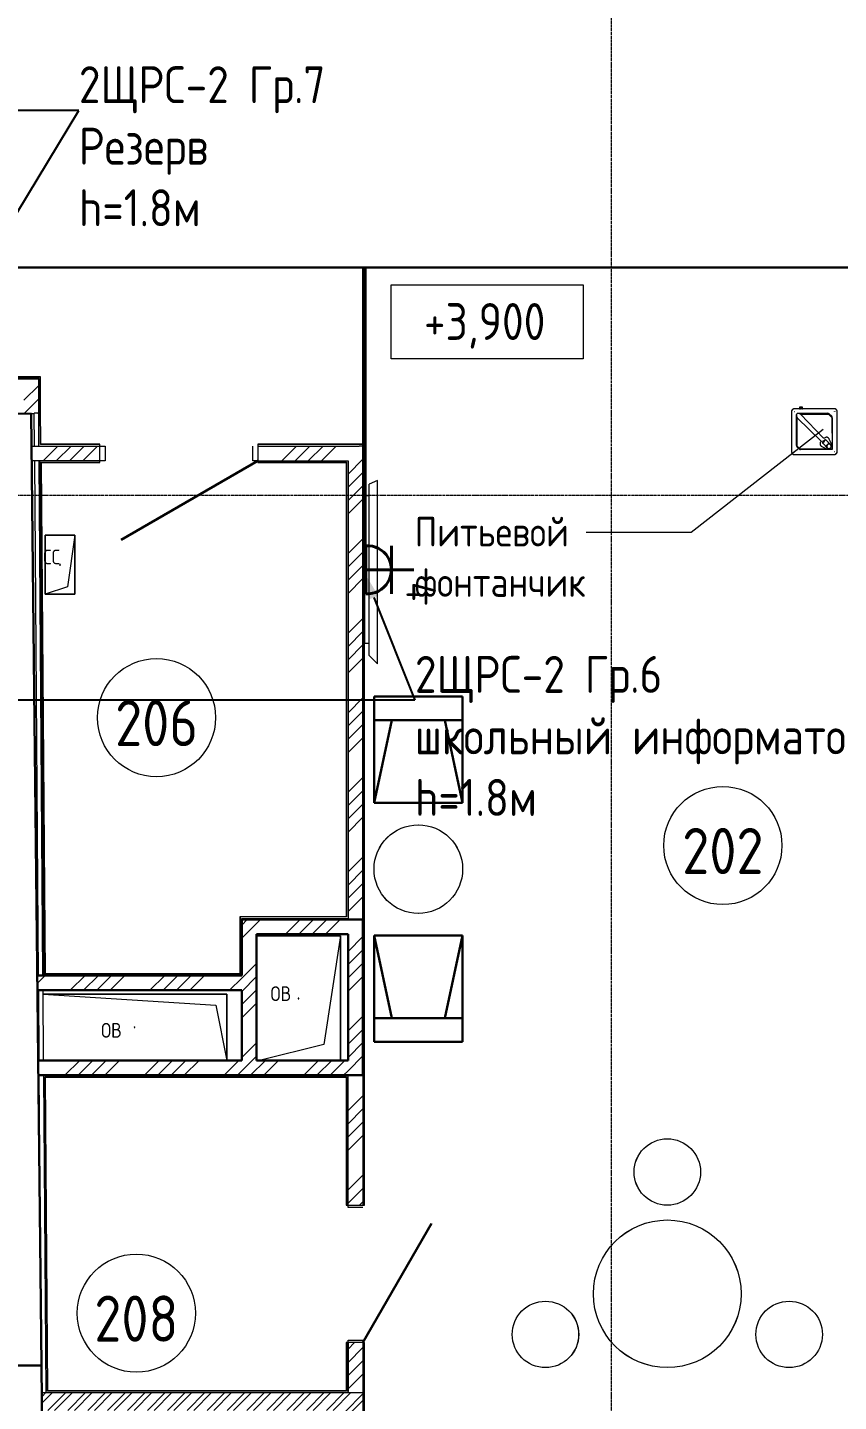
# Model space of a CAD drawing. Header units: millimetres. Extents: x -32 to 417638015, y -35 to 175284279.
# Drawn here: x 832660 to 838152, y 53923 to 63230 of the extents above; entities that cross this region are included whole.
import ezdxf
from ezdxf import colors
from ezdxf.entities.mleader import LeaderData, LeaderLine
from ezdxf.math import Vec2, Vec3

# ---------------------------------------------------------------- set-up
doc = ezdxf.new("R2010")
doc.units = ezdxf.units.MM
doc.linetypes.add('ADSK_Линия сетки', pattern=[25, 20, -2.5, 0, -2.5])
for name, color, linetype, lineweight in [('_ЭМ_гофра', 5, 'Continuous', 60), ('_ЭМ_ТХобщее_слой', 7, 'Continuous', 30), ('Аннотация', 7, 'Continuous', 18), ('Двери', 7, 'Continuous', 9), ('Обобщенные модели', 7, 'Continuous', 18), ('Оси', 253, 'Continuous', 9), ('Отметки', 7, 'Continuous', 9), ('Перекрытие', 7, 'Continuous', 18), ('Сантехника', 7, 'Continuous', 18), ('Стены несущие', 7, 'Continuous', 30), ('Стены отделка', 7, 'Continuous', 30), ('Стены штриховка', 7, 'Continuous', 9), ('ТХ', 5, 'Continuous', 0), ('ШТРИХОВКА', 252, 'Continuous', 15), ('ЭМ', 5, 'Continuous', 40), ('ЭМ_Лоток 1_2', 162, 'Continuous', 30), ('ЭОМ_Кабель Быт. розеток', 5, 'Continuous', 30)]:
    doc.layers.add(name, color=color, linetype=linetype, lineweight=lineweight)
doc.layers.add('_ЭМ_Надписи', color=7, linetype='Continuous')
doc.layers.add('ЭОМ_Лотки рабочие', color=5, linetype='Continuous')
doc.layers.add('Линии', color=7, linetype='Continuous', lineweight=9, true_color=0x00a600)
doc.styles.add('GOST Common', font='GOST_Common.ttf', dxfattribs={"width": 0.9, "height": 350})
doc.styles.add('GOST Common_1', font='GOST_Common.ttf', dxfattribs={"width": 0.9, "height": 250})
doc.styles.add('GOST Common_4', font='GOST_Common.ttf', dxfattribs={"width": 0.9, "height": 200})
doc.styles.add('GOST Common_5', font='GOST_Common.ttf', dxfattribs={"width": 0.9, "height": 200})
doc.styles.add('ЭОМ', font='isocpeur.ttf', dxfattribs={"width": 0.85, "height": 250})
doc.linetypes.add('Cable in the tray', pattern='A,5,[130,ltypeshp.shx,S=1,R=0,X=0,Y=0],1.5,[130,ltypeshp.shx,S=1.5,R=90,X=0,Y=-1],1,[130,ltypeshp.shx,S=1,R=0,X=0.5,Y=0],5', length=12.5)
pattern_1 = [(45, (686.36, 338.7), (-269.4077, 269.4077), []), (45, (776.16, 338.7), (-269.4077, 269.4077), []), (45, (865.96, 338.7), (-269.4077, 269.4077), []), (45, (955.77, 338.7), (-269.4077, 269.4077), [])]

# ---------------------------------------------------------------- blocks, each defined once
blk = doc.blocks.new('Тх 2 этаж')
at = {"color": 252, "true_color": 0x939598}
for p, q in [((50616.7, 4224.8), (50616.7, 4944.8)), ((50616.7, 4224.8), (50616.7, 4944.8)), ((50616.7, 4944.8), (51216.7, 4944.8)), ((51216.7, 4224.8), (51216.7, 4944.8)), ((50616.7, 4784.5), (51216.7, 4784.5)), ((51216.7, 4784.5), (50616.7, 4784.5)), ((50616.7, 4224.8), (50738.2, 4784.5)), ((50616.7, 4224.8), (50738.2, 4784.5)), ((51216.7, 4224.8), (51095.3, 4784.5)), ((51216.7, 4224.8), (51095.3, 4784.5)), ((51216.7, 4224.8), (50616.7, 4224.8)), ((51216.7, 4224.8), (50616.7, 4224.8)), ((50616.7, 3324.8), (50616.7, 2604.8)), ((50616.7, 3324.8), (50616.7, 2604.8)), ((51216.7, 3324.8), (50616.7, 3324.8)), ((51216.7, 3324.8), (50616.7, 3324.8)), ((50616.7, 3324.8), (50738.2, 2765)), ((50616.7, 3324.8), (50738.2, 2765)), ((51216.7, 3324.8), (51095.3, 2765)), ((51216.7, 3324.8), (51095.3, 2765)), ((51216.7, 3324.8), (51216.7, 2604.8)), ((50616.7, 2765), (51216.7, 2765)), ((51216.7, 2765), (50616.7, 2765)), ((50616.7, 2604.8), (51216.7, 2604.8))]:
    blk.add_line(p, q, dxfattribs=at)
at = {"layer": 'ТХ', "color": 252, "true_color": 0x939598}
for p, q in [((50582.8, 6302.6), (50552.8, 6302.6)), ((50552.8, 6302.6), (50552.8, 5302.6)), ((50582.8, 5302.6), (50552.8, 5302.6))]:
    blk.add_line(p, q, dxfattribs=at)
at = {"layer": 'ТХ', "color": 8}
for points in [[(50639.4, 5166), (50639.4, 6406), (50582.8, 6382.6)], [(50639.4, 5166), (50582.8, 5222.6), (50582.8, 6382.6)]]:
    blk.add_lwpolyline(points, dxfattribs=at)
at = {"layer": 'ТХ', "color": 252, "lineweight": 0, "true_color": 0x939598}
blk.add_circle((50916.7, 3774.8), 300, dxfattribs=at)
at = {"layer": 'ТХ', "color": 252, "true_color": 0x939598}
for centre, radius in [((52602.4, 1723.1), 225), ((52602.4, 898.1), 500), ((51777.4, 623.1), 225), ((53427.4, 623.1), 225)]:
    blk.add_circle(centre, radius, dxfattribs=at)
blk = doc.blocks.new('План 2 этажа')
at = {"lineweight": 9}
h = blk.add_hatch(dxfattribs=at)
h.set_pattern_fill('ANSI34', color=8, scale=20)
h.set_pattern_definition(pattern_1)
h.paths.add_polyline_path([(44851.357, 8633.7), (44751.357, 8633.7), (44751.357, 5758.7), (44851.357, 5758.7), (44851.357, 5765.757)])
h.paths.add_polyline_path([(44851.357, 8965.757), (44141.357, 8965.757), (44141.357, 8865.757), (44751.357, 8865.757), (44751.357, 8633.7), (44851.357, 8633.7)])
h.paths.add_polyline_path([(43071.357, 8965.757), (42607.411, 8965.757), (42608.511, 8865.757), (43071.357, 8865.757)])
h.paths.add_polyline_path([(44839.469, 4703.7), (44851.357, 4703.7), (44851.357, 5758.7), (44751.357, 5758.7), (44751.357, 4703.7), (44826.357, 4703.7)])
h.paths.add_polyline_path([(38937.342, -5867.992), (39332.842, -5867.992), (39332.842, -5096.401), (38937.342, -5096.401)], flags=9)
h.paths.add_polyline_path([(487.342, -5523.806), (882.842, -5523.806), (882.842, -4752.215), (487.342, -4752.215)], flags=9)
h.paths.add_polyline_path([(3487.342, -5523.806), (3882.842, -5523.806), (3882.842, -4752.215), (3487.342, -4752.215)], flags=9)
h.paths.add_polyline_path([(7622.042, -5523.806), (8049.042, -5523.806), (8049.042, -4752.215), (7622.042, -4752.215)], flags=9)
h.paths.add_polyline_path([(10637.342, -5523.806), (11032.842, -5523.806), (11032.842, -4752.215), (10637.342, -4752.215)], flags=9)
h.paths.add_polyline_path([(18537.342, -5523.806), (18932.842, -5523.806), (18932.842, -4752.215), (18537.342, -4752.215)], flags=9)
h.paths.add_polyline_path([(31035.791, -5523.806), (31431.291, -5523.806), (31431.291, -4752.215), (31035.791, -4752.215)], flags=9)
h.paths.add_polyline_path([(42337.342, -5523.806), (42732.842, -5523.806), (42732.842, -4752.215), (42337.342, -4752.215)], flags=9)
h.paths.add_polyline_path([(49290.092, -5523.806), (49780.092, -5523.806), (49780.092, -4752.215), (49290.092, -4752.215)], flags=9)
h.paths.add_polyline_path([(-5981.158, -5523.806), (-5648.658, -5523.806), (-5648.658, -4752.215), (-5981.158, -4752.215)], flags=9)
h.paths.add_polyline_path([(55758.592, -5523.806), (56311.592, -5523.806), (56311.592, -4752.215), (55758.592, -4752.215)], flags=9)
h.paths.add_polyline_path([(-10042.694, -119.379), (-9584.194, -119.379), (-9584.194, 652.212), (-10042.694, 652.212)], flags=9)
h.paths.add_polyline_path([(-10026.944, 8180.621), (-9599.944, 8180.621), (-9599.944, 8952.212), (-10026.944, 8952.212)], flags=9)
h.paths.add_polyline_path([(-10011.644, 12830.621), (-9616.144, 12830.621), (-9616.144, 13602.212), (-10011.644, 13602.212)], flags=9)
h.paths.add_polyline_path([(-10042.694, 20130.621), (-9584.194, 20130.621), (-9584.194, 20902.212), (-10042.694, 20902.212)], flags=9)
h.paths.add_polyline_path([(-10011.644, 36430.621), (-9616.144, 36430.621), (-9616.144, 37202.212), (-10011.644, 37202.212)], flags=9)
h.paths.add_polyline_path([(-10058.894, 42930.621), (-9568.894, 42930.621), (-9568.894, 43702.212), (-10058.894, 43702.212)], flags=9)
h.paths.add_polyline_path([(-10026.944, 1680.621), (-9599.944, 1680.621), (-9599.944, 2452.212), (-10026.944, 2452.212)], flags=9)
h.paths.add_polyline_path([(46258.592, -5523.806), (46811.592, -5523.806), (46811.592, -4752.215), (46258.592, -4752.215)], flags=9)
h = blk.add_hatch()
h.set_pattern_fill('ANSI34', color=8, scale=20)
h.set_pattern_definition(pattern_1)
h.paths.add_polyline_path([(42535.923, 9422.044), (40744.488, 9422.044), (40744.488, 9066.342), (40844.488, 9066.342), (40844.488, 9322.044), (42535.923, 9322.044)])
h.paths.add_polyline_path([(42656.93, 9422.044), (42535.923, 9422.044), (42535.923, 9322.044), (42556.93, 9322.044), (42556.93, 9186.463), (42656.93, 9187.442)])
h = blk.add_hatch(dxfattribs=at)
h.set_pattern_fill('ANSI34', color=8, scale=20)
h.set_pattern_definition(pattern_1)
h.paths.add_polyline_path([(44031.357, 5658.7), (44751.357, 5658.7), (44751.357, 5758.7), (44031.357, 5758.7)])
h = blk.add_hatch(dxfattribs=at)
h.set_pattern_fill('ANSI34', color=8, scale=20)
h.set_pattern_definition(pattern_1)
h.paths.add_polyline_path([(44031.357, 4803.7), (44131.357, 4803.7), (44131.357, 5658.7), (44031.357, 5658.7), (44031.357, 5279.079)])
h = blk.add_hatch(dxfattribs=at)
h.set_pattern_fill('ANSI34', color=8, scale=20)
h.set_pattern_definition(pattern_1)
h.paths.add_polyline_path([(44031.357, 5279.079), (44031.357, 5379.079), (42646.883, 5378.814), (42647.983, 5278.826), (43792.585, 5279.079)])
h = blk.add_hatch(dxfattribs=at)
h.set_pattern_fill('ANSI34', color=8, scale=20)
h.set_pattern_definition(pattern_1)
h.paths.add_polyline_path([(44751.357, 4703.7), (44751.357, 4803.7), (42653.212, 4803.63), (42654.312, 4703.7), (44726.357, 4703.7)])
h = blk.add_hatch()
h.set_pattern_fill('ANSI34', color=8, scale=20)
h.set_pattern_definition(pattern_1)
h.paths.add_polyline_path([(44851.357, 4703.7), (44751.36, 4703.7), (44751.36, 3823.7), (44851.357, 3823.7)])
h.paths.add_polyline_path([(44851.357, 2893.7), (44751.36, 2893.7), (44751.36, 2553.7), (44851.357, 2553.7)])
h = blk.add_hatch()
h.set_pattern_fill('ANSI32', color=8, scale=10)
h.set_pattern_definition([(45, (686.36, 338.7), (-67.35192, 67.35192), []), (45, (731.26, 338.7), (-67.35192, 67.35192), [])])
h.paths.add_polyline_path([(44731.357, 1230.774), (44271.357, 1230.774), (44271.357, 711.612), (44391.357, 710.772), (44391.357, 1110.774), (44731.357, 1110.774)])
h.paths.add_polyline_path([(44851.357, 1293.7), (44731.357, 1293.7), (44731.357, 1165.774), (44731.357, 708.391), (44851.357, 707.551), (44851.357, 737.552)])
h.paths.add_polyline_path([(44851.357, 2553.7), (42677.341, 2553.7), (42678.248, 2433.7), (44731.357, 2433.7), (44731.357, 2223.7), (44851.357, 2223.7)])
at = {"layer": 'Аннотация', "color": 8, "lineweight": 20}
for p, q in [((45043.956, 9557.226), (45043.956, 10057.226)), ((45043.956, 10057.226), (46343.956, 10057.226)), ((46343.956, 10057.226), (46343.956, 9557.226)), ((46343.956, 9557.226), (45043.956, 9557.226))]:
    blk.add_line(p, q, dxfattribs=at)
at = {"layer": 'Аннотация', "color": 8}
for p, q in [((47969.391, 9077.839), (47073.771, 8381.044)), ((46819.449, 8381.044), (46363.794, 8381.044)), ((47073.771, 8381.044), (46819.449, 8381.044))]:
    blk.add_line(p, q, dxfattribs=at)
at = {"layer": 'Двери', "color": 8, "lineweight": 30}
for p, q in [((44141.357, 8865.757), (43214.71, 8330.757)), ((44851.357, 2893.7), (45316.357, 3699.103))]:
    blk.add_line(p, q, dxfattribs=at)
at = {"layer": 'Линии', "color": 8}
for centre in [(43454.941, 7125.962), (47289.297, 6259.575), (43318.085, 3092.179)]:
    blk.add_circle(centre, 400, dxfattribs=at)
at = {"layer": 'Обобщенные модели', "color": 8}
for p, q in [((42701.357, 7961.44), (42701.357, 8361.44)), ((42701.357, 8361.44), (42901.357, 8361.44)), ((42901.357, 8361.44), (42701.357, 8361.44)), ((42701.357, 8361.44), (42701.357, 7961.44)), ((42901.357, 8361.44), (42851.357, 8011.44)), ((42901.357, 8361.44), (42901.357, 7961.44)), ((42901.357, 7961.44), (42901.357, 8361.44)), ((42851.357, 8011.44), (42701.357, 7961.44)), ((42901.357, 7961.44), (42701.357, 7961.44)), ((42701.357, 7961.44), (42901.357, 7961.44)), ((44131.357, 5648.7), (44701.357, 5648.7)), ((44701.357, 5648.7), (44131.357, 5648.7)), ((44701.357, 5648.7), (44587.357, 4912.7)), ((44701.357, 5648.7), (44701.357, 4803.7)), ((44701.357, 4803.7), (44701.357, 5648.7)), ((42686.793, 5253.7), (43931.357, 5253.7)), ((43931.357, 5253.7), (42686.793, 5253.7)), ((42686.796, 5253.352), (43856.357, 5178.7)), ((43931.357, 5253.7), (43931.357, 4803.7)), ((43931.357, 4803.7), (43931.357, 5253.7)), ((43856.357, 5178.7), (43931.357, 4803.7)), ((44587.357, 4912.7), (44151.357, 4803.7))]:
    blk.add_line(p, q, dxfattribs=at)
for centre, start, end in [((42801.357, 8161.44), 0, 180), ((42801.357, 8161.44), 120, 180), ((42801.357, 8161.44), 180, 0), ((42801.357, 8161.44), 240, 345), ((42801.357, 8161.44), 15, 90), ((44416.357, 5223.7), 0, 180), ((44416.357, 5223.7), 120, 180), ((44416.357, 5223.7), 180, 0), ((44416.357, 5223.7), 240, 345), ((44416.357, 5223.7), 15, 90), ((43306.357, 5028.7), 90, 270), ((43306.357, 5028.7), 105, 180), ((43306.357, 5028.7), 210, 270), ((43306.357, 5028.7), 270, 90), ((43306.357, 5028.7), 330, 75)]:
    blk.add_arc(centre, 2.5, start, end, dxfattribs=at)
at = {"layer": 'Оси', "color": 8, "linetype": 'ADSK_Линия сетки'}
for p, q in [((46535.923, -4690.674), (46535.923, 43330.545)), ((-9428.371, 8633.7), (56691.21, 8633.7))]:
    blk.add_line(p, q, dxfattribs=at)
at = {"layer": 'Перекрытие', "color": 8}
for p, q in [((43071.357, 8965.757), (43106.357, 8965.757)), ((43106.357, 8965.757), (43106.357, 8865.757)), ((44106.357, 8865.757), (44106.357, 8965.757)), ((43106.357, 8865.757), (43071.357, 8865.757)), ((44141.357, 8865.757), (44106.357, 8865.757)), ((42659.54, 4703.7), (42654.312, 4703.7)), ((44751.357, 3808.7), (44751.357, 3823.7)), ((44851.357, 3808.7), (44751.357, 3808.7)), ((44751.357, 2893.7), (44751.357, 2908.7)), ((44751.357, 2908.7), (44851.357, 2908.7))]:
    blk.add_line(p, q, dxfattribs=at)
at = {"layer": 'Сантехника', "color": 8}
for p, q in [((48042.857, 9218.128), (47774.857, 9218.128)), ((47808.829, 9218.174), (47807.356, 9218.174)), ((47808.624, 9218.174), (47809.928, 9218.174)), ((47815.606, 9218.174), (47812.856, 9218.174)), ((47816.156, 9218.174), (47820.556, 9218.174)), ((47816.156, 9218.174), (47820.556, 9218.174)), ((47823.856, 9218.174), (47821.106, 9218.174)), ((47826.783, 9218.174), (47828.087, 9218.174)), ((47829.356, 9218.174), (47827.882, 9218.174)), ((47753.857, 9197.128), (47753.857, 8929.128)), ((47772.492, 9200.128), (47774.351, 9200.128)), ((47787.232, 8969.342), (47787.232, 9178.878)), ((47788.43, 9178.878), (47788.43, 9170.946)), ((47788.826, 9167.862), (47793.412, 9155.897)), ((47791.475, 8969.342), (47793.412, 9155.897)), ((47793.412, 9155.897), (47952.736, 9001.429)), ((47795.482, 9187.128), (48000.269, 9187.128)), ((47799.107, 9185.931), (47795.482, 9185.931)), ((47795.685, 9187.128), (47796.883, 9185.931)), ((47796.883, 9185.931), (47795.685, 9187.128)), ((47814.359, 9180.871), (47802.192, 9185.535)), ((47814.359, 9180.871), (48000.269, 9182.488)), ((47970.803, 9019.496), (47814.359, 9180.871)), ((48006.949, 9179.808), (48023.382, 9163.815)), ((48010.169, 9183.028), (48026.382, 9166.815)), ((48026.339, 9156.915), (48028.595, 8943.391)), ((48030.482, 9156.915), (48030.482, 8941.503)), ((48045.857, 9197.635), (48045.857, 9199.494)), ((48046.735, 9200.128), (48048.341, 9200.128)), ((48048.589, 9199.503), (48048.589, 9198.327)), ((48063.857, 8929.128), (48063.857, 9197.128)), ((47805.171, 8945.604), (47791.333, 8959.442)), ((47807.914, 8948.347), (47794.264, 8962.373)), ((48028.595, 8943.391), (47815.071, 8945.287)), ((48030.482, 8941.503), (47815.071, 8941.503)), ((47958.806, 8962.599), (47992.206, 8947.59)), ((47963.299, 8986.704), (47966.268, 8983.735)), ((47966.483, 8983.941), (47963.385, 8986.625)), ((47983.548, 8967.225), (47975.609, 8975.164)), ((47985.083, 8965.69), (47983.548, 8967.225)), ((47994.241, 8956.532), (47985.083, 8965.69)), ((47988.25, 9005.718), (47985.282, 9008.687)), ((47985.36, 9008.601), (47988.045, 9005.503)), ((47994.42, 8952.791), (47990.203, 8968.299)), ((47990.455, 8969.253), (48001.89, 8981.246)), ((47991.354, 8967.148), (47995.571, 8951.64)), ((48003.041, 8980.095), (47991.606, 8968.102)), ((47994.65, 8952.393), (47995.801, 8951.242)), ((47995.931, 8997.268), (47999.226, 8993.973)), ((47996.245, 8951.001), (48012.048, 8947.564)), ((47996.822, 8996.377), (48004.761, 8988.438)), ((48002.832, 8981.545), (48018.633, 8978.109)), ((48019.784, 8976.958), (48003.983, 8980.394)), ((48004.761, 8988.438), (48006.296, 8986.903)), ((48006.296, 8986.903), (48015.256, 8977.943)), ((48024.451, 8979.806), (48009.473, 9013.223)), ((48012.99, 8947.864), (48024.433, 8959.865)), ((48020.239, 8976.711), (48019.088, 8977.862)), ((48024.685, 8960.82), (48020.474, 8976.304)), ((48028.595, 8943.391), (48030.482, 8941.503)), ((47769.126, 8927.93), (47769.126, 8926.754)), ((47770.98, 8926.128), (47769.374, 8926.128)), ((47771.857, 8928.622), (47771.857, 8926.763)), ((47774.857, 8908.128), (48042.857, 8908.128)), ((48045.223, 8926.128), (48043.364, 8926.128))]:
    blk.add_line(p, q, dxfattribs=at)
at = {"layer": 'Сантехника', "color": 8, "lineweight": 9}
for p, q in [((47808.624, 9228.199), (47809.223, 9227.6)), ((47818.356, 9228.199), (47808.624, 9228.199)), ((47809.223, 9227.6), (47808.624, 9227.002)), ((47808.624, 9227.002), (47809.223, 9226.403)), ((47818.356, 9227.002), (47808.624, 9227.002)), ((47809.223, 9226.403), (47808.624, 9225.804)), ((47808.624, 9225.804), (47809.223, 9225.206)), ((47818.356, 9225.804), (47808.624, 9225.804)), ((47809.223, 9225.206), (47808.624, 9224.607)), ((47808.624, 9224.607), (47809.223, 9224.009)), ((47818.356, 9224.607), (47808.624, 9224.607)), ((47809.223, 9224.009), (47808.624, 9223.41)), ((47808.624, 9223.41), (47809.223, 9222.811)), ((47818.356, 9223.41), (47808.624, 9223.41)), ((47809.223, 9222.811), (47808.624, 9222.213)), ((47808.624, 9222.213), (47809.223, 9221.614)), ((47818.356, 9222.213), (47808.624, 9222.213)), ((47809.223, 9221.614), (47808.624, 9221.016)), ((47808.624, 9221.016), (47809.223, 9220.417)), ((47818.356, 9221.016), (47808.624, 9221.016)), ((47809.223, 9220.417), (47808.624, 9219.819)), ((47808.624, 9219.819), (47809.223, 9219.22)), ((47818.356, 9219.819), (47808.624, 9219.819)), ((47809.223, 9219.22), (47808.624, 9218.621)), ((47808.624, 9218.621), (47809.223, 9218.023)), ((47818.356, 9218.621), (47808.624, 9218.621)), ((47818.356, 9227.6), (47809.223, 9227.6)), ((47818.356, 9226.403), (47809.223, 9226.403)), ((47818.356, 9225.206), (47809.223, 9225.206)), ((47818.356, 9224.009), (47809.223, 9224.009)), ((47818.356, 9222.811), (47809.223, 9222.811)), ((47818.356, 9221.614), (47809.223, 9221.614)), ((47818.356, 9220.417), (47809.223, 9220.417)), ((47818.356, 9219.22), (47809.223, 9219.22)), ((47810.856, 9228.199), (47818.356, 9228.199)), ((47818.356, 9228.199), (47825.856, 9228.199)), ((47828.087, 9228.199), (47818.356, 9228.199)), ((47827.488, 9227.6), (47818.356, 9227.6)), ((47828.087, 9227.002), (47818.356, 9227.002)), ((47827.488, 9226.403), (47818.356, 9226.403)), ((47828.087, 9225.804), (47818.356, 9225.804)), ((47827.488, 9225.206), (47818.356, 9225.206)), ((47828.087, 9224.607), (47818.356, 9224.607)), ((47827.488, 9224.009), (47818.356, 9224.009)), ((47828.087, 9223.41), (47818.356, 9223.41)), ((47827.488, 9222.811), (47818.356, 9222.811)), ((47828.087, 9222.213), (47818.356, 9222.213)), ((47827.488, 9221.614), (47818.356, 9221.614)), ((47828.087, 9221.016), (47818.356, 9221.016)), ((47827.488, 9220.417), (47818.356, 9220.417)), ((47828.087, 9219.819), (47818.356, 9219.819)), ((47827.488, 9219.22), (47818.356, 9219.22)), ((47828.087, 9218.621), (47818.356, 9218.621)), ((47827.488, 9227.6), (47828.087, 9228.199)), ((47828.087, 9227.002), (47827.488, 9227.6)), ((47827.488, 9226.403), (47828.087, 9227.002)), ((47828.087, 9225.804), (47827.488, 9226.403)), ((47827.488, 9225.206), (47828.087, 9225.804)), ((47828.087, 9224.607), (47827.488, 9225.206)), ((47827.488, 9224.009), (47828.087, 9224.607)), ((47828.087, 9223.41), (47827.488, 9224.009)), ((47827.488, 9222.811), (47828.087, 9223.41)), ((47828.087, 9222.213), (47827.488, 9222.811)), ((47827.488, 9221.614), (47828.087, 9222.213)), ((47828.087, 9221.016), (47827.488, 9221.614)), ((47827.488, 9220.417), (47828.087, 9221.016)), ((47828.087, 9219.819), (47827.488, 9220.417)), ((47827.488, 9219.22), (47828.087, 9219.819)), ((47828.087, 9218.621), (47827.488, 9219.22)), ((47827.488, 9218.023), (47828.087, 9218.621))]:
    blk.add_line(p, q, dxfattribs=at)
at = {"layer": 'Сантехника', "color": 8, "flags": 128}
for points in [[(47774.857, 9218.128), (47774.018, 9218.112), (47773.179, 9218.061), (47772.343, 9217.977), (47771.512, 9217.86), (47770.685, 9217.71), (47769.866, 9217.526), (47769.054, 9217.311), (47768.251, 9217.062), (47767.46, 9216.782), (47766.68, 9216.471), (47765.913, 9216.128), (47765.16, 9215.755), (47764.423, 9215.353), (47763.702, 9214.921), (47763, 9214.46), (47762.316, 9213.972), (47761.653, 9213.457), (47761.01, 9212.916), (47760.39, 9212.35), (47759.793, 9211.759), (47759.22, 9211.145), (47758.672, 9210.509), (47758.15, 9209.851), (47757.654, 9209.172), (47757.186, 9208.475), (47756.747, 9207.759), (47756.336, 9207.026), (47755.955, 9206.278), (47755.605, 9205.515), (47755.285, 9204.738), (47754.996, 9203.949), (47754.739, 9203.149), (47754.514, 9202.34), (47754.322, 9201.522), (47754.163, 9200.698), (47754.037, 9199.867), (47753.944, 9199.032), (47753.884, 9198.195), (47753.859, 9197.355), (47753.857, 9197.128)], [(48063.857, 9197.128), (48063.841, 9197.968), (48063.79, 9198.807), (48063.706, 9199.642), (48063.589, 9200.474), (48063.439, 9201.3), (48063.255, 9202.12), (48063.04, 9202.932), (48062.791, 9203.734), (48062.511, 9204.526), (48062.2, 9205.306), (48061.857, 9206.073), (48061.484, 9206.826), (48061.082, 9207.563), (48060.65, 9208.283), (48060.189, 9208.986), (48059.701, 9209.669), (48059.186, 9210.333), (48058.645, 9210.975), (48058.079, 9211.596), (48057.488, 9212.193), (48056.874, 9212.766), (48056.238, 9213.314), (48055.58, 9213.836), (48054.901, 9214.331), (48054.204, 9214.799), (48053.488, 9215.239), (48052.755, 9215.65), (48052.007, 9216.031), (48051.244, 9216.381), (48050.467, 9216.701), (48049.678, 9216.99), (48048.878, 9217.247), (48048.069, 9217.471), (48047.251, 9217.664), (48046.427, 9217.823), (48045.596, 9217.949), (48044.761, 9218.042), (48043.924, 9218.101), (48043.084, 9218.127), (48042.857, 9218.128)], [(47788.43, 9170.946), (47788.443, 9170.346), (47788.48, 9169.747), (47788.54, 9169.176), (47788.62, 9168.656), (47788.716, 9168.212), (47788.826, 9167.862)], [(47802.192, 9185.535), (47801.842, 9185.644), (47801.397, 9185.741), (47800.878, 9185.821), (47800.306, 9185.881), (47799.708, 9185.918), (47799.107, 9185.931)], [(47963.385, 8986.625), (47963.078, 8986.993), (47962.901, 8987.463), (47962.865, 8988.009), (47962.971, 8988.6), (47963.214, 8989.204)], [(47963.214, 8989.204), (47966.865, 8995.089), (47971.502, 9000.484), (47976.896, 9005.121), (47982.782, 9008.772)], [(47982.782, 9008.772), (47983.386, 9009.015), (47983.977, 9009.121), (47984.523, 9009.085), (47984.993, 9008.908), (47985.36, 9008.601)], [(47753.857, 8929.128), (47753.874, 8928.289), (47753.925, 8927.45), (47754.008, 8926.614), (47754.126, 8925.783), (47754.276, 8924.956), (47754.459, 8924.137), (47754.675, 8923.325), (47754.923, 8922.522), (47755.204, 8921.731), (47755.515, 8920.951), (47755.858, 8920.184), (47756.23, 8919.431), (47756.633, 8918.694), (47757.065, 8917.973), (47757.525, 8917.271), (47758.013, 8916.587), (47758.528, 8915.924), (47759.069, 8915.281), (47759.636, 8914.661), (47760.227, 8914.064), (47760.841, 8913.491), (47761.477, 8912.943), (47762.135, 8912.421), (47762.813, 8911.925), (47763.511, 8911.458), (47764.227, 8911.018), (47764.959, 8910.607), (47765.708, 8910.226), (47766.471, 8909.876), (47767.248, 8909.556), (47768.037, 8909.267), (47768.836, 8909.01), (47769.646, 8908.785), (47770.463, 8908.593), (47771.288, 8908.434), (47772.118, 8908.308), (47772.953, 8908.215), (47773.791, 8908.155), (47774.631, 8908.13), (47774.857, 8908.128)], [(48042.857, 8908.128), (48043.697, 8908.145), (48044.536, 8908.196), (48045.371, 8908.279), (48046.203, 8908.397), (48047.029, 8908.547), (48047.849, 8908.73), (48048.661, 8908.946), (48049.463, 8909.194), (48050.255, 8909.475), (48051.035, 8909.786), (48051.802, 8910.129), (48052.555, 8910.502), (48053.292, 8910.904), (48054.012, 8911.336), (48054.715, 8911.796), (48055.398, 8912.284), (48056.062, 8912.799), (48056.704, 8913.34), (48057.325, 8913.907), (48057.922, 8914.498), (48058.495, 8915.112), (48059.043, 8915.748), (48059.565, 8916.406), (48060.06, 8917.084), (48060.528, 8917.782), (48060.968, 8918.498), (48061.378, 8919.23), (48061.759, 8919.979), (48062.11, 8920.742), (48062.43, 8921.519), (48062.719, 8922.308), (48062.976, 8923.107), (48063.2, 8923.917), (48063.393, 8924.734), (48063.552, 8925.559), (48063.678, 8926.389), (48063.771, 8927.224), (48063.83, 8928.062), (48063.856, 8928.902), (48063.857, 8929.128)]]:
    blk.add_lwpolyline(points, dxfattribs=at)
at = {"layer": 'Сантехника', "color": 8}
for centre, radius, start, end in [((47774.857, 9197.128), 21, 113.6770968, 135.8149915), ((47774.857, 9197.128), 21, 102.50393, 111.3737144), ((47774.857, 9197.128), 21, 90, 97.6171567), ((48042.857, 9197.128), 21, 50.2839947, 90), ((47774.857, 9197.128), 21, 140.2839947, 180), ((47771.863, 9202.628), 13, 122.0346135, 132.0600838), ((47795.482, 9178.878), 8.25, 90, 180), ((47795.482, 9178.878), 7.052, 90, 180), ((48000.269, 9173.128), 14, 45, 90), ((48016.482, 9156.915), 14, 0, 45), ((48042.857, 9197.128), 21, 23.6770968, 45.8149915), ((48042.857, 9197.128), 21, 12.50393, 21.3737144), ((48042.857, 9197.128), 21, 0, 7.6171567), ((47801.232, 8969.342), 14, 180, 225), ((47815.071, 8955.503), 14, 225, 270), ((47774.857, 8929.128), 21, 180, 187.1754094), ((47774.857, 8929.128), 21, 192.50393, 201.3737144), ((47774.857, 8929.128), 21, 203.6770968, 225.8149915), ((47774.857, 8929.128), 21, 230.2839947, 270), ((48042.857, 8929.128), 21, 270, 277.6171567), ((48042.857, 8929.128), 21, 282.50393, 291.3737144), ((48042.857, 8929.128), 21, 293.6770968, 315.8149915), ((48045.852, 8923.628), 13, 302.0346135, 312.0600838), ((48042.857, 8929.128), 21, 320.2839947, 0)]:
    blk.add_arc(centre, radius, start, end, dxfattribs=at)
for centre, major_axis, ratio, start_param, end_param in [((47968.389, 8985.857), (2.121, 2.121), 0.66913061, 2.01620352, 3.19906486), ((47989.691, 8982.294), (22.71, 22.71), 0.66913061, 1.12538914, 2.01620352), ((47744.706, 8744.261), (230.903, 230.903), 0.66913061, 0, 0.05747221), ((47986.129, 9003.597), (2.121, 2.121), 0.66913061, 6.2257131, 7.40857445), ((48227.725, 9227.28), (230.903, 230.903), 0.66913061, 3.08412044, 3.14159265), ((47991.145, 8968.598), (0.707, 0.707), 0.95105652, 1.5958767, 2.64307425), ((47992.296, 8967.447), (0.707, 0.707), 0.95105652, 1.5958767, 2.64307425), ((48008, 8963.986), (10.891, 10.891), 0.95105652, 1.57079633, 4.71238898), ((47996.491, 8951.933), (0.691, 0.691), 0.95105652, 2.64307425, 3.6902718), ((48008, 8963.986), (10.891, 10.891), 0.95105652, 4.71238898, 7.85398163), ((48002.58, 8980.591), (0.707, 0.707), 0.95105652, 0.54867915, 1.5958767), ((48003.731, 8979.44), (0.707, 0.707), 0.95105652, 0.54867915, 1.5958767), ((48012.3, 8948.518), (0.707, 0.707), 0.95105652, 3.6902718, 4.73746935), ((48019.532, 8976.004), (0.707, 0.707), 0.95105652, 5.7846669, 6.83186445), ((48023.743, 8960.52), (0.707, 0.707), 0.95105652, 4.73746935, 5.7846669)]:
    blk.add_ellipse(centre, major_axis=major_axis, ratio=ratio, start_param=start_param, end_param=end_param, dxfattribs=at)
for points in [[(48000.269, 9182.488), (48001.108, 9182.491), (48002.723, 9182.297), (48005.046, 9181.365), (48006.346, 9180.39), (48006.949, 9179.808)], [(48023.382, 9163.815), (48024.007, 9163.202), (48025.059, 9161.873), (48026.088, 9159.472), (48026.325, 9157.791), (48026.339, 9156.915)], [(47794.264, 8962.373), (47793.657, 8963.003), (47792.641, 8964.359), (47791.67, 8966.782), (47791.47, 8968.466), (47791.475, 8969.342)], [(47815.071, 8945.287), (47814.163, 8945.299), (47812.421, 8945.543), (47809.929, 8946.608), (47808.55, 8947.699), (47807.914, 8948.347)], [(47952.81, 8994.682), (47951.67, 8993.519), (47949.726, 8991.011), (47947.76, 8986.583), (47946.918, 8981.837), (47947.231, 8977.024), (47948.684, 8972.427), (47951.185, 8968.313), (47954.616, 8964.902), (47957.328, 8963.269), (47958.806, 8962.599)], [(47980.059, 9021.52), (47979.14, 9020.891), (47978.272, 9020.182), (47977.449, 9019.39)], [(48009.473, 9013.223), (48008.804, 9014.701), (48007.177, 9017.413), (48003.782, 9020.843), (47999.685, 9023.353), (47995.105, 9024.823), (47990.306, 9025.161), (47985.567, 9024.354), (47982.613, 9023.07), (47981.245, 9022.271)]]:
    blk.add_open_spline(points, degree=3, dxfattribs=at)
for points, knots in [([(47952.736, 9001.429), (47953.345, 9000.833), (47953.993, 8999.741), (47954.235, 8998.073), (47954.031, 8996.4), (47953.407, 8995.292), (47952.81, 8994.682)], [-1, -1, -1, -1, -0.66666667, -0.5, -0.33333333, 0, 0, 0, 0]), ([(47977.449, 9019.39), (47976.844, 9018.809), (47975.749, 9018.204), (47974.102, 9018.013), (47972.462, 9018.258), (47971.389, 9018.897), (47970.803, 9019.496)], [-1, -1, -1, -1, -0.66666667, -0.5, -0.33333333, 0, 0, 0, 0]), ([(47992.206, 8947.59), (47994.033, 8946.777), (47997.755, 8945.616), (48004.569, 8945.198), (48009.296, 8946.336), (48011.891, 8947.457)], [-1, -1, -1, -1, -0.9, -0.8, -0.655947404, -0.655947404, -0.655947404, -0.655947404]), ([(48013.473, 8948.209), (48013.928, 8948.446), (48017.798, 8950.62), (48021.648, 8954.47), (48023.905, 8958.684), (48024.265, 8959.451)], [-0.626162496, -0.626162496, -0.626162496, -0.626162496, -0.6, -0.4, -0.356813529, -0.356813529, -0.356813529, -0.356813529]), ([(48024.834, 8960.758), (48025.072, 8961.352), (48025.945, 8963.806), (48026.778, 8968.323), (48026.419, 8974.263), (48025.262, 8977.981), (48024.451, 8979.806)], [-0.332613361, -0.332613361, -0.332613361, -0.332613361, -0.3, -0.2, -0.1, 0, 0, 0, 0])]:
    blk.add_open_spline(points, degree=3, knots=knots, dxfattribs=at)
at = {"layer": 'Стены несущие', "color": 8}
for p, q in [((42656.93, 9422.044), (40744.488, 9422.044)), ((42604.976, 9186.992), (42224.999, 9182.81)), ((42675.955, 2736.931), (42604.976, 9186.992)), ((44851.357, 5758.7), (44031.357, 5758.7)), ((44031.357, 5758.7), (44031.357, 5379.079)), ((44851.357, 4703.7), (44851.357, 5758.7)), ((44131.357, 5658.7), (44751.357, 5658.7)), ((44131.357, 4803.7), (44131.357, 5658.7)), ((44751.357, 5658.7), (44751.357, 4803.7)), ((42646.88, 5379.079), (44031.357, 5379.079)), ((42647.98, 5279.079), (44031.357, 5279.079)), ((44031.357, 5279.079), (44031.357, 4803.7)), ((44031.357, 4803.7), (42653.212, 4803.7)), ((44751.357, 4803.7), (44131.357, 4803.7)), ((44851.357, 4703.7), (42654.312, 4703.7)), ((42675.955, 2736.931), (41530.493, 2736.931)), ((42691.19, 722.677), (42675.955, 2736.931))]:
    blk.add_line(p, q, dxfattribs=at)
at = {"layer": 'Стены отделка', "color": 8, "lineweight": 9}
for p, q in [((42668.93, 9434.044), (40734.488, 9434.044)), ((42656.93, 9187.442), (42656.93, 9422.044)), ((42668.93, 9218.992), (42668.93, 9434.044)), ((42658.845, 8965.757), (42656.93, 9218.923)), ((42670.754, 8977.757), (42668.929, 9219.014)), ((42124.488, 9186.992), (42627.17, 9186.992)), ((42628.844, 8965.757), (42627.169, 9187.217)), ((43071.357, 8977.757), (42670.754, 8977.757)), ((43071.357, 8853.757), (43071.357, 8977.757)), ((44141.357, 8977.757), (44141.357, 8853.757)), ((44861.357, 8977.757), (44141.357, 8977.757)), ((44851.357, 8965.757), (44826.357, 8965.757)), ((44863.357, 3823.7), (44863.357, 8975.757)), ((42655.971, 5379.079), (42629.6, 8865.757)), ((42685.972, 5379.079), (42659.601, 8865.757)), ((42663.998, 8865.757), (42690.369, 5379.079)), ((42676.089, 8853.757), (43071.357, 8853.757)), ((42702.279, 5391.079), (42676.089, 8853.757)), ((44141.357, 8853.757), (44738.357, 8853.757)), ((44738.357, 8853.757), (44738.357, 5777.757)), ((44751.357, 8865.757), (44751.357, 5758.7)), ((44019.357, 5775.757), (44019.357, 5391.079)), ((44738.357, 5777.757), (44021.357, 5777.757)), ((44031.357, 5758.7), (44031.357, 5765.757)), ((44031.357, 5765.757), (44751.357, 5765.757)), ((44851.357, 5765.757), (44851.357, 5758.7)), ((44019.357, 5391.079), (42702.279, 5391.079)), ((42660.323, 4803.7), (42656.728, 5279.079)), ((42690.324, 4803.7), (42686.728, 5279.079)), ((42690.964, 752.483), (42661.079, 4703.7)), ((42707.342, 2553.7), (42691.08, 4703.7)), ((42719.251, 2565.7), (42703.171, 4691.7)), ((42703.171, 4691.7), (44739.36, 4691.7)), ((44739.36, 4691.7), (44739.36, 3823.7)), ((44739.36, 3823.7), (44863.357, 3823.7)), ((44863.357, 2893.7), (44739.36, 2893.7)), ((44739.36, 2893.7), (44739.36, 2565.7)), ((44863.357, 2223.7), (44863.357, 2893.7)), ((42677.341, 2553.7), (44851.357, 2553.7)), ((44739.36, 2565.7), (42719.251, 2565.7))]:
    blk.add_line(p, q, dxfattribs=at)
at = {"layer": 'Стены штриховка', "color": 8}
for p, q in [((42666.93, 9432.044), (40732.488, 9432.044)), ((42666.93, 9218.984), (42666.93, 9432.044)), ((42668.769, 8975.757), (42666.929, 9218.999)), ((42656.93, 9187.442), (42627.169, 9187.217)), ((42607.411, 8965.757), (43071.357, 8965.757)), ((43071.357, 8975.757), (42668.769, 8975.757)), ((44863.357, 8975.757), (44141.357, 8975.757)), ((44141.357, 8965.757), (44826.357, 8965.757)), ((44851.357, 5765.757), (44851.357, 8965.757)), ((44861.357, 3823.7), (44861.357, 8977.757)), ((44863.357, 8977.757), (44861.357, 8977.757)), ((44863.357, 8975.757), (44863.357, 8977.757)), ((43071.357, 8865.757), (42608.511, 8865.757)), ((42674.074, 8855.757), (43071.357, 8855.757)), ((42700.294, 5389.079), (42674.074, 8855.757)), ((44141.357, 8865.757), (44751.357, 8865.757)), ((44141.357, 8855.757), (44740.357, 8855.757)), ((44740.357, 8855.757), (44740.357, 5775.757)), ((44021.357, 5777.757), (44019.357, 5777.757)), ((44019.357, 5777.757), (44019.357, 5775.757)), ((44740.357, 5775.757), (44019.357, 5775.757)), ((44021.357, 5777.757), (44021.357, 5389.079)), ((44021.357, 5389.079), (42700.294, 5389.079)), ((42717.266, 2563.7), (42701.156, 4693.7)), ((42701.156, 4693.7), (44741.36, 4693.7)), ((44741.36, 4693.7), (44741.36, 3823.7)), ((44751.357, 3823.7), (44751.357, 4703.7)), ((44751.36, 3823.7), (44751.36, 4691.7)), ((44851.357, 4703.7), (44851.357, 3823.7)), ((44741.36, 2893.7), (44741.36, 2563.7)), ((44751.357, 2893.7), (44751.357, 2562.697)), ((44751.36, 2553.7), (44751.36, 2893.7)), ((44851.357, 2893.7), (44851.357, 2223.7)), ((44861.357, 2223.7), (44861.357, 2893.7)), ((44741.36, 2563.7), (42717.266, 2563.7))]:
    blk.add_line(p, q, dxfattribs=at)
at = {"layer": 'ЭОМ_Лотки рабочие'}
blk.add_blockref('Тх 2 этаж', (-5689.424, 2325.176), dxfattribs=at)
at = {"layer": 'Аннотация', "color": 8, "attachment_point": 1, "line_spacing_factor": 1.022766}
for s, insert, char_height, width, style in [('\\pxt1.8,3.6,5.4,7.2,9,10.8,12.6,14.4,16.2,18,19.8,21.6,23.4,25.2,27,28.8,30.6,32.4,34.2,36,37.8,39.6,41.4,43.2,45,46.8,48.6,50.4,52.2,54,55.8,57.6;{Питьевой фонтанчик}', (45202.935, 8485.167), 200, 1619.1, 'GOST Common_4'), ('\\pxt3.6,7.2,10.8,14.4,18,21.6,25.2,28.8,32.4,36,39.6,43.2,46.8,50.4,54,57.6,61.2,64.8,68.4,72,75.6,79.2,82.8,86.4,90,93.6,97.2,100.8,104.4,108,111.6,115.2;{СС}', (42686.896, 8264.454), 100, 138.168, 'GOST Common_5'), ('\\pxt3.6,7.2,10.8,14.4,18,21.6,25.2,28.8,32.4,36,39.6,43.2,46.8,50.4,54,57.6,61.2,64.8,68.4,72,75.6,79.2,82.8,86.4,90,93.6,97.2,100.8,104.4,108,111.6,115.2;{ОВ}', (44227.062, 5306.078), 100, 156.348, 'GOST Common_5'), ('\\pxt3.6,7.2,10.8,14.4,18,21.6,25.2,28.8,32.4,36,39.6,43.2,46.8,50.4,54,57.6,61.2,64.8,68.4,72,75.6,79.2,82.8,86.4,90,93.6,97.2,100.8,104.4,108,111.6,115.2;{ОВ}', (43079.813, 5057.904), 100, 156.348, 'GOST Common_5')]:
    blk.add_mtext(s, dxfattribs=dict(at, insert=insert, char_height=char_height, width=width, style=style))
at = {"layer": 'Аннотация', "color": 8, "lineweight": 9, "char_height": 312.5, "width": 520.21112, "attachment_point": 5, "line_spacing_factor": 1.022766, "style": 'GOST Common'}
for s, insert in [('206', (43454.941, 7089.014)), ('202', (47289.297, 6222.627)), ('208', (43318.085, 3055.23))]:
    blk.add_mtext(s, dxfattribs=dict(at, insert=insert))
at = {"layer": 'Отметки', "color": 8, "lineweight": 20, "insert": (45265.28, 9933.933), "char_height": 250, "width": 1028.82257, "attachment_point": 1, "line_spacing_factor": 1.022761, "style": 'GOST Common_1'}
blk.add_mtext('+3,900', dxfattribs=at)
blk = doc.blocks.new('_ЭМ_ТХ2_2ЭТАЖнов')
at = {"color": 252, "true_color": 0x939598}
for p, q in [((50741.4, 6216.2), (50741.4, 6936.2)), ((50741.4, 6216.2), (50741.4, 6936.2)), ((50741.4, 6936.2), (51341.4, 6936.2)), ((51341.4, 6216.2), (51341.4, 6936.2)), ((50741.4, 6776), (51341.4, 6776)), ((51341.4, 6776), (50741.4, 6776)), ((50741.4, 6216.2), (50862.9, 6776)), ((50741.4, 6216.2), (50862.9, 6776)), ((51341.4, 6216.2), (51219.9, 6776)), ((51341.4, 6216.2), (51219.9, 6776)), ((51341.4, 6216.2), (50741.4, 6216.2)), ((51341.4, 6216.2), (50741.4, 6216.2)), ((50741.4, 5316.2), (50741.4, 4596.2)), ((50741.4, 5316.2), (50741.4, 4596.2)), ((51341.4, 5316.2), (50741.4, 5316.2)), ((51341.4, 5316.2), (50741.4, 5316.2)), ((50741.4, 5316.2), (50862.9, 4756.4)), ((50741.4, 5316.2), (50862.9, 4756.4)), ((51341.4, 5316.2), (51219.9, 4756.4)), ((51341.4, 5316.2), (51219.9, 4756.4)), ((51341.4, 5316.2), (51341.4, 4596.2)), ((50741.4, 4756.4), (51341.4, 4756.4)), ((51341.4, 4756.4), (50741.4, 4756.4)), ((50741.4, 4596.2), (51341.4, 4596.2))]:
    blk.add_line(p, q, dxfattribs=at)
at = {"layer": 'ТХ', "color": 252, "true_color": 0x939598}
for p, q in [((50707.4, 8294.1), (50677.4, 8294.1)), ((50677.4, 8294.1), (50677.4, 7294.1)), ((50707.4, 7294.1), (50677.4, 7294.1))]:
    blk.add_line(p, q, dxfattribs=at)
at = {"layer": 'ТХ', "color": 8}
for points in [[(50764, 7157.5), (50764, 8397.5), (50707.4, 8374.1)], [(50764, 7157.5), (50707.4, 7214.1), (50707.4, 8374.1)]]:
    blk.add_lwpolyline(points, dxfattribs=at)
at = {"layer": 'ТХ', "color": 252, "lineweight": 0, "true_color": 0x939598}
blk.add_circle((51041.4, 5766.2), 300, dxfattribs=at)
at = {"layer": 'ТХ', "color": 252, "true_color": 0x939598}
for centre, radius in [((52727.1, 3714.6), 225), ((52727.1, 2889.6), 500), ((51902.1, 2614.6), 225), ((53552.1, 2614.6), 225)]:
    blk.add_circle(centre, radius, dxfattribs=at)
blk = doc.blocks.new('Блок 4 розетки бытов.')
at = {"layer": 'ЭМ', "color": 5}
for p, q in [((0, 0), (0, 326)), ((-162.7, 173.5), (162.7, 173.5)), ((-162.7, 0), (162.7, 0))]:
    blk.add_line(p, q, dxfattribs=at)
blk.add_arc((0, 10.5), 163.1, 356.31959, 183.68041, dxfattribs=at)
at = {"layer": 'ЭОМ_Кабель Быт. розеток', "color": 7, "insert": (83.8, 474.4), "char_height": 200, "attachment_point": 1, "style": 'ЭОМ'}
blk.add_mtext_dynamic_manual_height_columns('4', width=202.095, gutter_width=1250, heights=[0], dxfattribs=at)

msp = doc.modelspace()

# ---------------------------------------------------------------- block references
at = {"layer": 'ШТРИХОВКА'}
msp.add_blockref('План 2 этажа', (790079.3, 51429.5), dxfattribs=at)

# ---------------------------------------------------------------- next in the draw order: linework, layer by layer
at = {"layer": '_ЭМ_гофра', "linetype": 'ByBlock'}
msp.add_lwpolyline([(834942.7, 59555), (834942.7, 61604)], dxfattribs=at)
at = {"layer": 'ЭМ_Лоток 1_2', "linetype": 'Cable in the tray', "ltscale": 50}
msp.add_lwpolyline([(791038.4, 74617.7), (791038.4, 61604), (838862.7, 61604)], dxfattribs=at)

# ---------------------------------------------------------------- next in the draw order: block references
at = {"layer": '_ЭМ_ТХобщее_слой', "lineweight": 50}
msp.add_blockref('_ЭМ_ТХ2_2ЭТАЖнов', (784265.3, 51763.2), dxfattribs=at)
at = {"layer": 'ЭОМ_Кабель Быт. розеток', "rotation": 270}
msp.add_blockref('Блок 4 розетки бытов.', (834951, 59557.4), dxfattribs=at)

# ---------------------------------------------------------------- next in the draw order: leaders
at = {"layer": '_ЭМ_Надписи', "color": 7, "ltscale": 5}
ml = msp.add_multileader_mtext('Standard', dxfattribs=at)
ml.set_content('{\\fGOST Common|b0|i0|c204|p34;\\W0.9;\\C256;2ЩРС-2\\fISOCPEUR|b0|i0|c204|p34;\\W0.85; Гр.7 Резерв\\P\\fGOST Common|b0|i0|c0|p34;\\W0.9;h=\\fGOST Common|b0|i0|c204|p34;1\\fGOST Common|b0|i0|c0|p34;.\\fGOST Common|b0|i0|c204|p34;8м}', color=1, style='ЭОМ')
ml.set_leader_properties()
ml.build(insert=Vec2(0, 0))
ml.multileader.update_dxf_attribs({"text_left_attachment_type": 6, "text_right_attachment_type": 6, "dogleg_length": 0, "arrow_head_size": 200})
ctx = ml.context
ctx.base_point, ctx.char_height, ctx.arrow_head_size, ctx.landing_gap_size, ctx.plane_origin = Vec3(833007.9, 62667.5, -64.3), 250, 200, 0, Vec3(808607.3, 75971.9, -64.3)
ctx.left_attachment, ctx.right_attachment = 6, 6
notes = []
notes.append((ctx, [(0, (1, 1, 0), (833007.9, 62667.5, -64.3), (1, 0), 0, [(0, [(831425.8, 60063.2, -64.3)], 0, [])])]))
ctx.mtext.insert, ctx.mtext.width, ctx.mtext.defined_height, ctx.mtext.flow_direction = Vec3(833007.9, 62967.5, -64.3), 2273.288, 545.6, 5
ml = msp.add_multileader_mtext('Standard', dxfattribs=at)
ml.set_content('{\\fGOST Common|b0|i0|c204|p34;\\W0.9;\\C256;2ЩРС-2\\fISOCPEUR|b0|i0|c204|p34;\\W0.85; Гр.6\\P\\pxql;школьный информатор\\P\\pq*;\\fGOST Common|b0|i0|c0|p34;\\W0.9;h=1.8\\fGOST Common|b0|i0|c204|p34;м}', color=1, style='ЭОМ')
ml.set_leader_properties()
ml.build(insert=Vec2(0, 0))
ml.multileader.update_dxf_attribs({"text_left_attachment_type": 6, "text_right_attachment_type": 6, "dogleg_length": 0, "arrow_head_size": 200})
ctx = ml.context
ctx.base_point, ctx.char_height, ctx.arrow_head_size, ctx.landing_gap_size, ctx.plane_origin = Vec3(835283.4, 58673.3, -64.3), 250, 200, 0, Vec3(811726.2, 74525, -64.3)
ctx.left_attachment, ctx.right_attachment = 6, 6
notes.append((ctx, [(0, (1, 1, 0), (835283.4, 58673.3, -64.3), (1, 0), 0, [(0, [(834930.7, 59555, -64.3)], 0, [])])]))
ctx.mtext.insert, ctx.mtext.width, ctx.mtext.defined_height, ctx.mtext.flow_direction = Vec3(835283.4, 58973.3, -64.3), 3113.025, 545.6, 5
for ctx, leaders in notes:
    for number, flags, end, landing, length, lines in leaders:
        leader = LeaderData()
        leader.index, (leader.has_last_leader_line, leader.has_dogleg_vector, leader.attachment_direction) = number, flags
        leader.last_leader_point, leader.dogleg_vector, leader.dogleg_length = Vec3(end), Vec3(landing), length
        for number, points, colour, breaks in lines:
            line = LeaderLine()
            line.index, line.vertices, line.color, line.breaks = number, Vec3.list(points), colors.encode_raw_color(colour), breaks
            leader.lines.append(line)
        ctx.leaders.append(leader)

doc.saveas('drawing.dxf')
